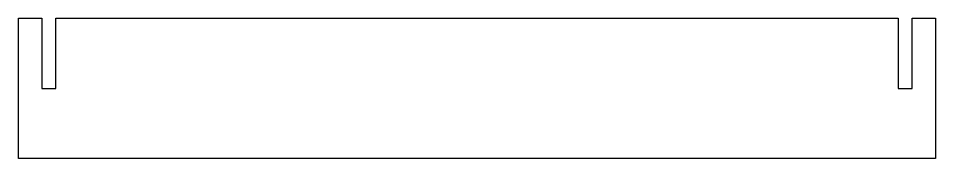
# Model space of a CAD drawing. Header units: millimetres. Extents: x -8 to 188, y 0 to 30.
import ezdxf

# ---------------------------------------------------------------- set-up
doc = ezdxf.new("R2010")
doc.units = ezdxf.units.MM
doc.layers.get('0').update_dxf_attribs({"linetype": 'CONTINUOUS'})

msp = doc.modelspace()

# ---------------------------------------------------------------- linework, layer by layer
msp.add_lwpolyline([(0, 29.73), (180, 29.73), (180, 14.73), (183, 14.73), (183, 29.73), (188, 29.73), (188, -0.27), (-8, -0.27), (-8, 29.73), (-3, 29.73), (-3, 14.73), (0, 14.73)], close=True)

doc.saveas('drawing.dxf')
